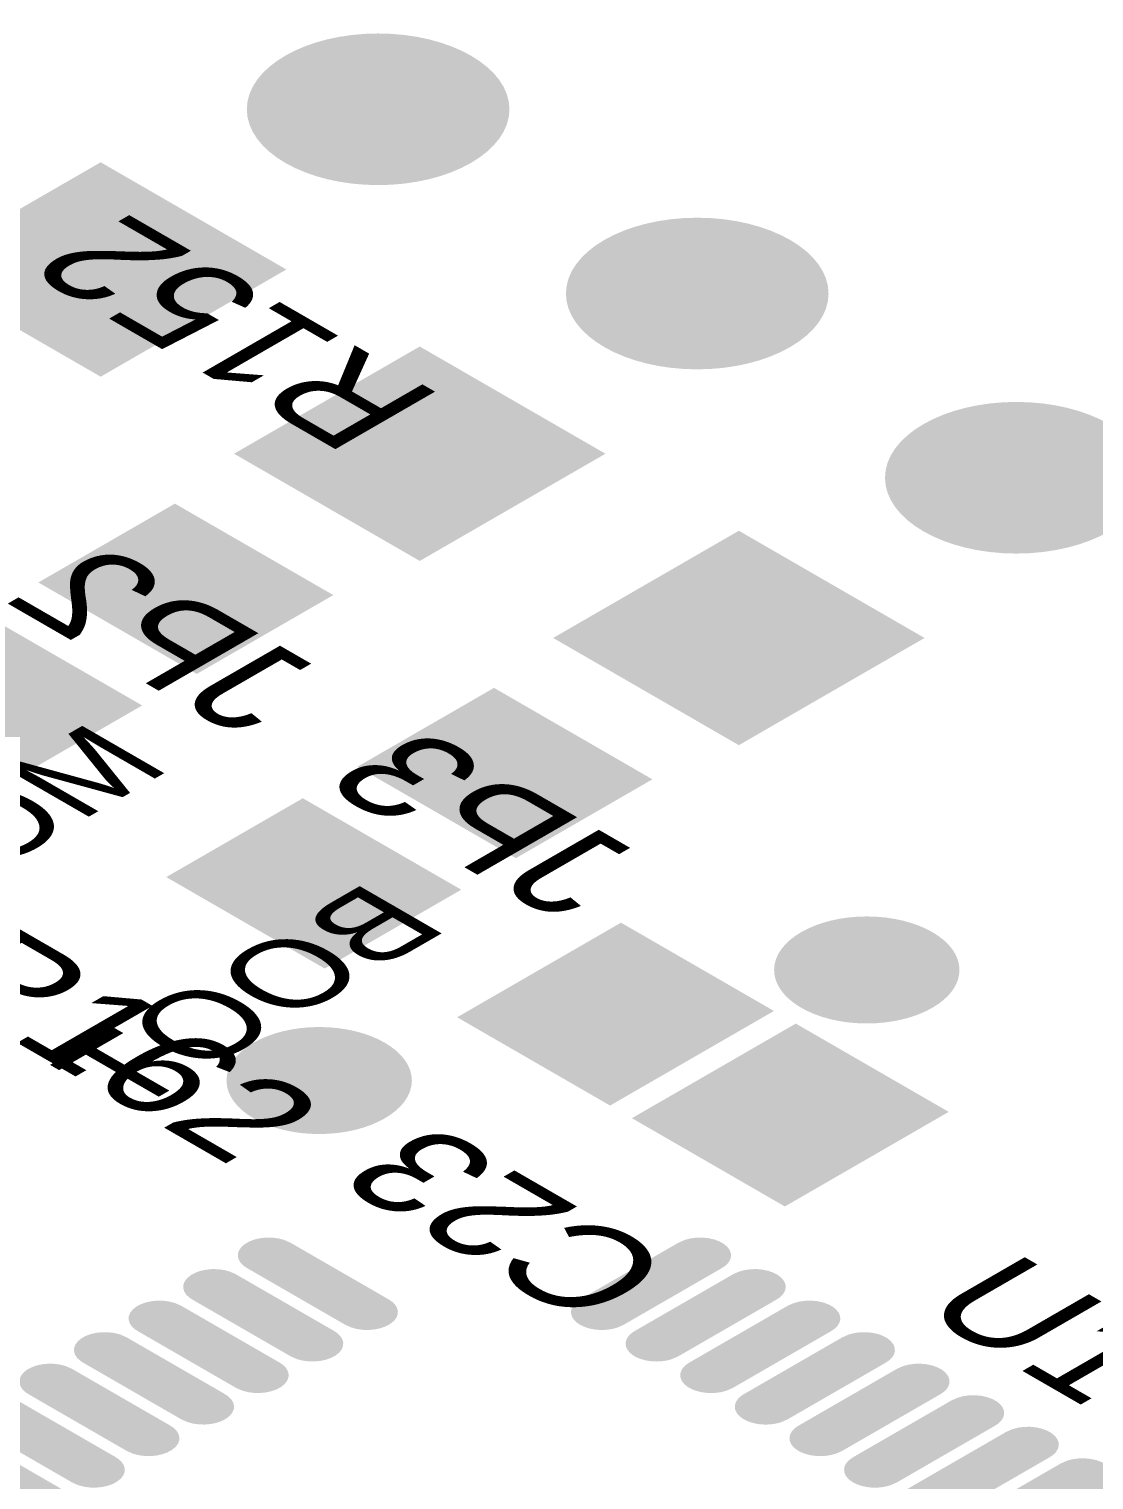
# Model space of a CAD drawing. Header units: millimetres. Extents: x -6 to 177, y -65 to 42.
# Drawn here: x 42.48 to 49.38, y -14.83 to -5.44 of the extents above; entities that cross this region are included whole.
import ezdxf

# ---------------------------------------------------------------- set-up
doc = ezdxf.new("R2010")
doc.units = ezdxf.units.MM
for name, color, linetype, true_color in [('Bottom Layer- Bottom', 7, 'Continuous', 0xffffff), ('Bottom Overlay- Bot Silk', 7, 'Continuous', 0xffffff), ('Bottom Solder- Bot Mask', 7, 'Continuous', 0xffffff), ('Multi-Layer', 7, 'Continuous', 0xffffff), ('Pad Holes', 7, 'Continuous', 0xffffff), ('Top Layer- Top', 7, 'Continuous', 0xffffff), ('Top Overlay- Top Silk', 7, 'Continuous', 0xffffff), ('Top Paste- Top Paste', 7, 'Continuous', 0xffffff), ('Top Solder- Top Mask', 7, 'Continuous', 0xffffff), ('Via Holes', 7, 'Continuous', 0xffffff)]:
    doc.layers.add(name, color=color, linetype=linetype, true_color=true_color)
doc.styles.add('Arial', font='')
doc.styles.get('Arial').set_extended_font_data('Arial')

# ---------------------------------------------------------------- blocks, each defined once
blk = doc.blocks.new('RES_0805_2012_302')
at = {"layer": 'Top Layer- Top', "linetype": 'Continuous', "lineweight": 18}
for points in [[(43.5694, -9.5761), (42.6148, -9.0249), (43.428, -8.5555), (44.3826, -9.1066)], [(42.332, -10.2905), (41.3774, -9.7394), (42.1906, -9.2699), (43.1452, -9.821)]]:
    blk.add_hatch(color=7, dxfattribs=at).paths.add_polyline_path(points, flags=0)
at = {"layer": 'Top Paste- Top Paste', "linetype": 'Continuous', "lineweight": 18}
for points in [[(43.5694, -9.5761), (42.6148, -9.0249), (43.428, -8.5555), (44.3826, -9.1066)], [(42.332, -10.2905), (41.3774, -9.7394), (42.1906, -9.2699), (43.1452, -9.821)]]:
    blk.add_hatch(color=7, dxfattribs=at).paths.add_polyline_path(points, flags=0)
at = {"layer": 'Top Solder- Top Mask', "linetype": 'Continuous', "lineweight": 18}
for points in [[(43.5694, -9.6169), (42.5441, -9.0249), (43.428, -8.5146), (44.4533, -9.1066)], [(42.332, -10.3313), (41.3067, -9.7394), (42.1906, -9.2291), (43.2159, -9.821)]]:
    blk.add_hatch(color=7, dxfattribs=at).paths.add_polyline_path(points, flags=0)
blk = doc.blocks.new('CAP_0805_2012_333')
at = {"layer": 'Top Layer- Top', "linetype": 'Continuous', "lineweight": 18}
for points in [[(47.2347, -11.7984), (46.2448, -12.3699), (45.3255, -11.8392), (46.3155, -11.2677)], [(48.3661, -12.4516), (47.3762, -13.0231), (46.4569, -12.4924), (47.4469, -11.9209)]]:
    blk.add_hatch(color=7, dxfattribs=at).paths.add_polyline_path(points, flags=0)
at = {"layer": 'Top Paste- Top Paste', "linetype": 'Continuous', "lineweight": 18}
for points in [[(47.2347, -11.7984), (46.2448, -12.3699), (45.3255, -11.8392), (46.3155, -11.2677)], [(48.3661, -12.4516), (47.3762, -13.0231), (46.4569, -12.4924), (47.4469, -11.9209)]]:
    blk.add_hatch(color=7, dxfattribs=at).paths.add_polyline_path(points, flags=0)
at = {"layer": 'Top Solder- Top Mask', "linetype": 'Continuous', "lineweight": 18}
for points in [[(47.3054, -11.7984), (46.2448, -12.4107), (45.2548, -11.8392), (46.3155, -11.2268)], [(48.4368, -12.4516), (47.3762, -13.0639), (46.3862, -12.4924), (47.4469, -11.88)]]:
    blk.add_hatch(color=7, dxfattribs=at).paths.add_polyline_path(points, flags=0)
blk = doc.blocks.new('PLD_2_B_304')
at = {"layer": 'Bottom Layer- Bottom', "linetype": 'Continuous', "lineweight": 18}
h = blk.add_hatch(color=7, dxfattribs=at)
edge = h.paths.add_edge_path(flags=0)
edge.add_ellipse((46.8089, -7.1547), major_axis=(-0.8, 0), ratio=0.57735, start_angle=0, end_angle=360)
blk.add_hatch(color=7, dxfattribs=at).paths.add_polyline_path([(46.1442, -8.1916), (45.0128, -8.8448), (43.8815, -8.1916), (45.0128, -7.5384)], flags=0)
at = {"layer": 'Bottom Solder- Bot Mask', "linetype": 'Continuous', "lineweight": 18}
h = blk.add_hatch(color=7, dxfattribs=at)
edge = h.paths.add_edge_path(flags=0)
edge.add_ellipse((46.8089, -7.1547), major_axis=(-0.85, 0), ratio=0.57735, start_angle=0, end_angle=360)
blk.add_hatch(color=7, dxfattribs=at).paths.add_polyline_path([(46.2149, -8.1916), (45.0128, -8.8856), (43.8107, -8.1916), (45.0128, -7.4976)], flags=0)
at = {"layer": 'Multi-Layer', "linetype": 'Continuous', "lineweight": 18}
h = blk.add_hatch(color=9, dxfattribs=at)
edge = h.paths.add_edge_path(flags=0)
edge.add_ellipse((46.8089, -7.1547), major_axis=(-0.8, 0), ratio=0.57735, start_angle=0, end_angle=360)
blk.add_hatch(color=9, dxfattribs=at).paths.add_polyline_path([(46.1442, -8.1916), (45.0128, -8.8448), (43.8815, -8.1916), (45.0128, -7.5384)], flags=0)
at = {"layer": 'Pad Holes', "linetype": 'Continuous', "lineweight": 18}
h = blk.add_hatch(color=7, dxfattribs=at)
edge = h.paths.add_edge_path(flags=0)
edge.add_ellipse((46.8089, -7.1547), major_axis=(-0.5, 0), ratio=0.57735, start_angle=0, end_angle=360)
h = blk.add_hatch(color=7, dxfattribs=at)
edge = h.paths.add_edge_path(flags=0)
edge.add_ellipse((45.0128, -8.1916), major_axis=(-0.5, 0), ratio=0.57735, start_angle=0, end_angle=360)
at = {"layer": 'Top Layer- Top', "linetype": 'Continuous', "lineweight": 18}
h = blk.add_hatch(color=7, dxfattribs=at)
edge = h.paths.add_edge_path(flags=0)
edge.add_ellipse((46.8089, -7.1547), major_axis=(-0.8, 0), ratio=0.57735, start_angle=0, end_angle=360)
blk.add_hatch(color=7, dxfattribs=at).paths.add_polyline_path([(46.1442, -8.1916), (45.0128, -8.8448), (43.8815, -8.1916), (45.0128, -7.5384)], flags=0)
at = {"layer": 'Top Solder- Top Mask', "linetype": 'Continuous', "lineweight": 18}
h = blk.add_hatch(color=7, dxfattribs=at)
edge = h.paths.add_edge_path(flags=0)
edge.add_ellipse((46.8089, -7.1547), major_axis=(-0.85, 0), ratio=0.57735, start_angle=0, end_angle=360)
blk.add_hatch(color=7, dxfattribs=at).paths.add_polyline_path([(46.2149, -8.1916), (45.0128, -8.8856), (43.8107, -8.1916), (45.0128, -7.4976)], flags=0)
blk = doc.blocks.new('PLD_2_B_303')
at = {"layer": 'Bottom Layer- Bottom', "linetype": 'Continuous', "lineweight": 18}
h = blk.add_hatch(color=7, dxfattribs=at)
edge = h.paths.add_edge_path(flags=0)
edge.add_ellipse((44.7434, -5.9622), major_axis=(-0.8, 0), ratio=0.57735, start_angle=0, end_angle=360)
blk.add_hatch(color=7, dxfattribs=at).paths.add_polyline_path([(44.0787, -6.9991), (42.9474, -7.6523), (41.816, -6.9991), (42.9474, -6.3459)], flags=0)
at = {"layer": 'Bottom Solder- Bot Mask', "linetype": 'Continuous', "lineweight": 18}
h = blk.add_hatch(color=7, dxfattribs=at)
edge = h.paths.add_edge_path(flags=0)
edge.add_ellipse((44.7434, -5.9622), major_axis=(-0.85, 0), ratio=0.57735, start_angle=0, end_angle=360)
blk.add_hatch(color=7, dxfattribs=at).paths.add_polyline_path([(44.1494, -6.9991), (42.9474, -7.6931), (41.7453, -6.9991), (42.9474, -6.3051)], flags=0)
at = {"layer": 'Multi-Layer', "linetype": 'Continuous', "lineweight": 18}
h = blk.add_hatch(color=9, dxfattribs=at)
edge = h.paths.add_edge_path(flags=0)
edge.add_ellipse((44.7434, -5.9622), major_axis=(-0.8, 0), ratio=0.57735, start_angle=0, end_angle=360)
blk.add_hatch(color=9, dxfattribs=at).paths.add_polyline_path([(44.0787, -6.9991), (42.9474, -7.6523), (41.816, -6.9991), (42.9474, -6.3459)], flags=0)
at = {"layer": 'Pad Holes', "linetype": 'Continuous', "lineweight": 18}
h = blk.add_hatch(color=7, dxfattribs=at)
edge = h.paths.add_edge_path(flags=0)
edge.add_ellipse((44.7434, -5.9622), major_axis=(-0.5, 0), ratio=0.57735, start_angle=0, end_angle=360)
h = blk.add_hatch(color=7, dxfattribs=at)
edge = h.paths.add_edge_path(flags=0)
edge.add_ellipse((42.9474, -6.9991), major_axis=(-0.5, 0), ratio=0.57735, start_angle=0, end_angle=360)
at = {"layer": 'Top Layer- Top', "linetype": 'Continuous', "lineweight": 18}
h = blk.add_hatch(color=7, dxfattribs=at)
edge = h.paths.add_edge_path(flags=0)
edge.add_ellipse((44.7434, -5.9622), major_axis=(-0.8, 0), ratio=0.57735, start_angle=0, end_angle=360)
blk.add_hatch(color=7, dxfattribs=at).paths.add_polyline_path([(44.0787, -6.9991), (42.9474, -7.6523), (41.816, -6.9991), (42.9474, -6.3459)], flags=0)
at = {"layer": 'Top Solder- Top Mask', "linetype": 'Continuous', "lineweight": 18}
h = blk.add_hatch(color=7, dxfattribs=at)
edge = h.paths.add_edge_path(flags=0)
edge.add_ellipse((44.7434, -5.9622), major_axis=(-0.85, 0), ratio=0.57735, start_angle=0, end_angle=360)
blk.add_hatch(color=7, dxfattribs=at).paths.add_polyline_path([(44.1494, -6.9991), (42.9474, -7.6931), (41.7453, -6.9991), (42.9474, -6.3051)], flags=0)
blk = doc.blocks.new('PLD_2_B_178')
at = {"layer": 'Bottom Layer- Bottom', "linetype": 'Continuous', "lineweight": 18}
h = blk.add_hatch(color=7, dxfattribs=at)
edge = h.paths.add_edge_path(flags=0)
edge.add_ellipse((48.8743, -8.3471), major_axis=(-0.8, 0), ratio=0.57735, start_angle=0, end_angle=360)
blk.add_hatch(color=7, dxfattribs=at).paths.add_polyline_path([(48.2097, -9.3841), (47.0783, -10.0373), (45.9469, -9.3841), (47.0783, -8.7309)], flags=0)
at = {"layer": 'Bottom Solder- Bot Mask', "linetype": 'Continuous', "lineweight": 18}
h = blk.add_hatch(color=7, dxfattribs=at)
edge = h.paths.add_edge_path(flags=0)
edge.add_ellipse((48.8743, -8.3471), major_axis=(-0.85, 0), ratio=0.57735, start_angle=0, end_angle=360)
blk.add_hatch(color=7, dxfattribs=at).paths.add_polyline_path([(48.2804, -9.3841), (47.0783, -10.0781), (45.8762, -9.3841), (47.0783, -8.6901)], flags=0)
at = {"layer": 'Multi-Layer', "linetype": 'Continuous', "lineweight": 18}
h = blk.add_hatch(color=9, dxfattribs=at)
edge = h.paths.add_edge_path(flags=0)
edge.add_ellipse((48.8743, -8.3471), major_axis=(-0.8, 0), ratio=0.57735, start_angle=0, end_angle=360)
blk.add_hatch(color=9, dxfattribs=at).paths.add_polyline_path([(48.2097, -9.3841), (47.0783, -10.0373), (45.9469, -9.3841), (47.0783, -8.7309)], flags=0)
at = {"layer": 'Pad Holes', "linetype": 'Continuous', "lineweight": 18}
h = blk.add_hatch(color=7, dxfattribs=at)
edge = h.paths.add_edge_path(flags=0)
edge.add_ellipse((48.8743, -8.3471), major_axis=(-0.5, 0), ratio=0.57735, start_angle=0, end_angle=360)
h = blk.add_hatch(color=7, dxfattribs=at)
edge = h.paths.add_edge_path(flags=0)
edge.add_ellipse((47.0783, -9.3841), major_axis=(-0.5, 0), ratio=0.57735, start_angle=0, end_angle=360)
at = {"layer": 'Top Layer- Top', "linetype": 'Continuous', "lineweight": 18}
h = blk.add_hatch(color=7, dxfattribs=at)
edge = h.paths.add_edge_path(flags=0)
edge.add_ellipse((48.8743, -8.3471), major_axis=(-0.8, 0), ratio=0.57735, start_angle=0, end_angle=360)
blk.add_hatch(color=7, dxfattribs=at).paths.add_polyline_path([(48.2097, -9.3841), (47.0783, -10.0373), (45.9469, -9.3841), (47.0783, -8.7309)], flags=0)
at = {"layer": 'Top Solder- Top Mask', "linetype": 'Continuous', "lineweight": 18}
h = blk.add_hatch(color=7, dxfattribs=at)
edge = h.paths.add_edge_path(flags=0)
edge.add_ellipse((48.8743, -8.3471), major_axis=(-0.85, 0), ratio=0.57735, start_angle=0, end_angle=360)
blk.add_hatch(color=7, dxfattribs=at).paths.add_polyline_path([(48.2804, -9.3841), (47.0783, -10.0781), (45.8762, -9.3841), (47.0783, -8.6901)], flags=0)
blk = doc.blocks.new('RES_0805_2012_175')
at = {"layer": 'Top Layer- Top', "linetype": 'Continuous', "lineweight": 18}
for points in [[(45.6349, -10.7686), (44.6803, -10.2174), (45.4935, -9.748), (46.4481, -10.2991)], [(44.3975, -11.483), (43.4429, -10.9319), (44.256, -10.4624), (45.2106, -11.0135)]]:
    blk.add_hatch(color=7, dxfattribs=at).paths.add_polyline_path(points, flags=0)
at = {"layer": 'Top Paste- Top Paste', "linetype": 'Continuous', "lineweight": 18}
for points in [[(45.6349, -10.7686), (44.6803, -10.2174), (45.4935, -9.748), (46.4481, -10.2991)], [(44.3975, -11.483), (43.4429, -10.9319), (44.256, -10.4624), (45.2106, -11.0135)]]:
    blk.add_hatch(color=7, dxfattribs=at).paths.add_polyline_path(points, flags=0)
at = {"layer": 'Top Solder- Top Mask', "linetype": 'Continuous', "lineweight": 18}
for points in [[(45.6349, -10.8094), (44.6096, -10.2174), (45.4935, -9.7071), (46.5188, -10.2991)], [(44.3975, -11.5238), (43.3722, -10.9319), (44.256, -10.4216), (45.2814, -11.0135)]]:
    blk.add_hatch(color=7, dxfattribs=at).paths.add_polyline_path(points, flags=0)
blk = doc.blocks.new('LQFP_48_174')
at = {"layer": 'Top Layer- Top', "linetype": 'Continuous', "lineweight": 18}
h = blk.add_hatch(color=7, dxfattribs=at)
edge = h.paths.add_edge_path(flags=0)
edge.add_ellipse((44.0351, -13.3803), major_axis=(-0.15, 0), ratio=0.57735, start_angle=225, end_angle=405)
edge.add_line((43.929, -13.4416), (44.5654, -13.809))
edge.add_ellipse((44.6715, -13.7478), major_axis=(-0.15, 0), ratio=0.57735, start_angle=45, end_angle=225)
edge.add_line((44.7775, -13.6865), (44.1411, -13.3191))
h = blk.add_hatch(color=7, dxfattribs=at)
edge = h.paths.add_edge_path(flags=0)
edge.add_ellipse((46.8281, -13.3803), major_axis=(-0.15, 0), ratio=0.57735, start_angle=135, end_angle=315)
edge.add_line((46.7221, -13.3191), (46.0857, -13.6865))
edge.add_ellipse((46.1918, -13.7478), major_axis=(-0.15, 0), ratio=0.57735, start_angle=315, end_angle=495)
edge.add_line((46.2978, -13.809), (46.9342, -13.4416))
h = blk.add_hatch(color=7, dxfattribs=at)
edge = h.paths.add_edge_path(flags=0)
edge.add_ellipse((43.6815, -13.5845), major_axis=(-0.15, 0), ratio=0.57735, start_angle=225, end_angle=405)
edge.add_line((43.5755, -13.6457), (44.2119, -14.0131))
edge.add_ellipse((44.3179, -13.9519), major_axis=(-0.15, 0), ratio=0.57735, start_angle=45, end_angle=225)
edge.add_line((44.424, -13.8906), (43.7876, -13.5232))
h = blk.add_hatch(color=7, dxfattribs=at)
edge = h.paths.add_edge_path(flags=0)
edge.add_ellipse((47.1817, -13.5845), major_axis=(-0.15, 0), ratio=0.57735, start_angle=135, end_angle=315)
edge.add_line((47.0756, -13.5232), (46.4392, -13.8906))
edge.add_ellipse((46.5453, -13.9519), major_axis=(-0.15, 0), ratio=0.57735, start_angle=315, end_angle=495)
edge.add_line((46.6514, -14.0131), (47.2878, -13.6457))
h = blk.add_hatch(color=7, dxfattribs=at)
edge = h.paths.add_edge_path(flags=0)
edge.add_ellipse((43.328, -13.7886), major_axis=(-0.15, 0), ratio=0.57735, start_angle=225, end_angle=405)
edge.add_line((43.2219, -13.8498), (43.8583, -14.2172))
edge.add_ellipse((43.9644, -14.156), major_axis=(-0.15, 0), ratio=0.57735, start_angle=45, end_angle=225)
edge.add_line((44.0704, -14.0948), (43.434, -13.7274))
h = blk.add_hatch(color=7, dxfattribs=at)
edge = h.paths.add_edge_path(flags=0)
edge.add_ellipse((47.5353, -13.7886), major_axis=(-0.15, 0), ratio=0.57735, start_angle=135, end_angle=315)
edge.add_line((47.4292, -13.7274), (46.7928, -14.0948))
edge.add_ellipse((46.8989, -14.156), major_axis=(-0.15, 0), ratio=0.57735, start_angle=315, end_angle=495)
edge.add_line((47.0049, -14.2172), (47.6413, -13.8498))
h = blk.add_hatch(color=7, dxfattribs=at)
edge = h.paths.add_edge_path(flags=0)
edge.add_ellipse((42.9744, -13.9927), major_axis=(-0.15, 0), ratio=0.57735, start_angle=225, end_angle=405)
edge.add_line((42.8683, -14.0539), (43.5047, -14.4214))
edge.add_ellipse((43.6108, -14.3601), major_axis=(-0.15, 0), ratio=0.57735, start_angle=45, end_angle=225)
edge.add_line((43.7169, -14.2989), (43.0805, -13.9315))
h = blk.add_hatch(color=7, dxfattribs=at)
edge = h.paths.add_edge_path(flags=0)
edge.add_ellipse((47.8888, -13.9927), major_axis=(-0.15, 0), ratio=0.57735, start_angle=135, end_angle=315)
edge.add_line((47.7827, -13.9315), (47.1463, -14.2989))
edge.add_ellipse((47.2524, -14.3601), major_axis=(-0.15, 0), ratio=0.57735, start_angle=315, end_angle=495)
edge.add_line((47.3585, -14.4214), (47.9949, -14.0539))
h = blk.add_hatch(color=7, dxfattribs=at)
edge = h.paths.add_edge_path(flags=0)
edge.add_ellipse((42.6209, -14.1968), major_axis=(-0.15, 0), ratio=0.57735, start_angle=225, end_angle=405)
edge.add_line((42.5148, -14.2581), (43.1512, -14.6255))
edge.add_ellipse((43.2573, -14.5643), major_axis=(-0.15, 0), ratio=0.57735, start_angle=45, end_angle=225)
edge.add_line((43.3633, -14.503), (42.7269, -14.1356))
h = blk.add_hatch(color=7, dxfattribs=at)
edge = h.paths.add_edge_path(flags=0)
edge.add_ellipse((48.2424, -14.1968), major_axis=(-0.15, 0), ratio=0.57735, start_angle=135, end_angle=315)
edge.add_line((48.1363, -14.1356), (47.4999, -14.503))
edge.add_ellipse((47.606, -14.5643), major_axis=(-0.15, 0), ratio=0.57735, start_angle=315, end_angle=495)
edge.add_line((47.712, -14.6255), (48.3484, -14.2581))
h = blk.add_hatch(color=7, dxfattribs=at)
edge = h.paths.add_edge_path(flags=0)
edge.add_ellipse((42.2673, -14.401), major_axis=(-0.15, 0), ratio=0.57735, start_angle=225, end_angle=405)
edge.add_line((42.1612, -14.4622), (42.7976, -14.8296))
edge.add_ellipse((42.9037, -14.7684), major_axis=(-0.15, 0), ratio=0.57735, start_angle=45, end_angle=225)
edge.add_line((43.0098, -14.7071), (42.3734, -14.3397))
h = blk.add_hatch(color=7, dxfattribs=at)
edge = h.paths.add_edge_path(flags=0)
edge.add_ellipse((48.5959, -14.401), major_axis=(-0.15, 0), ratio=0.57735, start_angle=135, end_angle=315)
edge.add_line((48.4898, -14.3397), (47.8535, -14.7071))
edge.add_ellipse((47.9595, -14.7684), major_axis=(-0.15, 0), ratio=0.57735, start_angle=315, end_angle=495)
edge.add_line((48.0656, -14.8296), (48.702, -14.4622))
h = blk.add_hatch(color=7, dxfattribs=at)
edge = h.paths.add_edge_path(flags=0)
edge.add_ellipse((41.9138, -14.6051), major_axis=(-0.15, 0), ratio=0.57735, start_angle=225, end_angle=405)
edge.add_line((41.8077, -14.6663), (42.4441, -15.0337))
edge.add_ellipse((42.5502, -14.9725), major_axis=(-0.15, 0), ratio=0.57735, start_angle=45, end_angle=225)
edge.add_line((42.6562, -14.9113), (42.0198, -14.5438))
h = blk.add_hatch(color=7, dxfattribs=at)
edge = h.paths.add_edge_path(flags=0)
edge.add_ellipse((48.9495, -14.6051), major_axis=(-0.15, 0), ratio=0.57735, start_angle=135, end_angle=315)
edge.add_line((48.8434, -14.5438), (48.207, -14.9113))
edge.add_ellipse((48.3131, -14.9725), major_axis=(-0.15, 0), ratio=0.57735, start_angle=315, end_angle=495)
edge.add_line((48.4191, -15.0337), (49.0555, -14.6663))
h = blk.add_hatch(color=7, dxfattribs=at)
edge = h.paths.add_edge_path(flags=0)
edge.add_ellipse((49.303, -14.8092), major_axis=(-0.15, 0), ratio=0.57735, start_angle=135, end_angle=315)
edge.add_line((49.197, -14.748), (48.5606, -15.1154))
edge.add_ellipse((48.6666, -15.1766), major_axis=(-0.15, 0), ratio=0.57735, start_angle=315, end_angle=495)
edge.add_line((48.7727, -15.2379), (49.4091, -14.8704))
at = {"layer": 'Top Paste- Top Paste', "linetype": 'Continuous', "lineweight": 18}
h = blk.add_hatch(color=7, dxfattribs=at)
edge = h.paths.add_edge_path(flags=0)
edge.add_ellipse((44.0351, -13.3803), major_axis=(-0.15, 0), ratio=0.57735, start_angle=225, end_angle=405)
edge.add_line((43.929, -13.4416), (44.5654, -13.809))
edge.add_ellipse((44.6715, -13.7478), major_axis=(-0.15, 0), ratio=0.57735, start_angle=45, end_angle=225)
edge.add_line((44.7775, -13.6865), (44.1411, -13.3191))
h = blk.add_hatch(color=7, dxfattribs=at)
edge = h.paths.add_edge_path(flags=0)
edge.add_ellipse((46.8281, -13.3803), major_axis=(-0.15, 0), ratio=0.57735, start_angle=135, end_angle=315)
edge.add_line((46.7221, -13.3191), (46.0857, -13.6865))
edge.add_ellipse((46.1918, -13.7478), major_axis=(-0.15, 0), ratio=0.57735, start_angle=315, end_angle=495)
edge.add_line((46.2978, -13.809), (46.9342, -13.4416))
h = blk.add_hatch(color=7, dxfattribs=at)
edge = h.paths.add_edge_path(flags=0)
edge.add_ellipse((43.6815, -13.5845), major_axis=(-0.15, 0), ratio=0.57735, start_angle=225, end_angle=405)
edge.add_line((43.5755, -13.6457), (44.2119, -14.0131))
edge.add_ellipse((44.3179, -13.9519), major_axis=(-0.15, 0), ratio=0.57735, start_angle=45, end_angle=225)
edge.add_line((44.424, -13.8906), (43.7876, -13.5232))
h = blk.add_hatch(color=7, dxfattribs=at)
edge = h.paths.add_edge_path(flags=0)
edge.add_ellipse((47.1817, -13.5845), major_axis=(-0.15, 0), ratio=0.57735, start_angle=135, end_angle=315)
edge.add_line((47.0756, -13.5232), (46.4392, -13.8906))
edge.add_ellipse((46.5453, -13.9519), major_axis=(-0.15, 0), ratio=0.57735, start_angle=315, end_angle=495)
edge.add_line((46.6514, -14.0131), (47.2878, -13.6457))
h = blk.add_hatch(color=7, dxfattribs=at)
edge = h.paths.add_edge_path(flags=0)
edge.add_ellipse((43.328, -13.7886), major_axis=(-0.15, 0), ratio=0.57735, start_angle=225, end_angle=405)
edge.add_line((43.2219, -13.8498), (43.8583, -14.2172))
edge.add_ellipse((43.9644, -14.156), major_axis=(-0.15, 0), ratio=0.57735, start_angle=45, end_angle=225)
edge.add_line((44.0704, -14.0948), (43.434, -13.7274))
h = blk.add_hatch(color=7, dxfattribs=at)
edge = h.paths.add_edge_path(flags=0)
edge.add_ellipse((47.5353, -13.7886), major_axis=(-0.15, 0), ratio=0.57735, start_angle=135, end_angle=315)
edge.add_line((47.4292, -13.7274), (46.7928, -14.0948))
edge.add_ellipse((46.8989, -14.156), major_axis=(-0.15, 0), ratio=0.57735, start_angle=315, end_angle=495)
edge.add_line((47.0049, -14.2172), (47.6413, -13.8498))
h = blk.add_hatch(color=7, dxfattribs=at)
edge = h.paths.add_edge_path(flags=0)
edge.add_ellipse((42.9744, -13.9927), major_axis=(-0.15, 0), ratio=0.57735, start_angle=225, end_angle=405)
edge.add_line((42.8683, -14.0539), (43.5047, -14.4214))
edge.add_ellipse((43.6108, -14.3601), major_axis=(-0.15, 0), ratio=0.57735, start_angle=45, end_angle=225)
edge.add_line((43.7169, -14.2989), (43.0805, -13.9315))
h = blk.add_hatch(color=7, dxfattribs=at)
edge = h.paths.add_edge_path(flags=0)
edge.add_ellipse((47.8888, -13.9927), major_axis=(-0.15, 0), ratio=0.57735, start_angle=135, end_angle=315)
edge.add_line((47.7827, -13.9315), (47.1463, -14.2989))
edge.add_ellipse((47.2524, -14.3601), major_axis=(-0.15, 0), ratio=0.57735, start_angle=315, end_angle=495)
edge.add_line((47.3585, -14.4214), (47.9949, -14.0539))
h = blk.add_hatch(color=7, dxfattribs=at)
edge = h.paths.add_edge_path(flags=0)
edge.add_ellipse((42.6209, -14.1968), major_axis=(-0.15, 0), ratio=0.57735, start_angle=225, end_angle=405)
edge.add_line((42.5148, -14.2581), (43.1512, -14.6255))
edge.add_ellipse((43.2573, -14.5643), major_axis=(-0.15, 0), ratio=0.57735, start_angle=45, end_angle=225)
edge.add_line((43.3633, -14.503), (42.7269, -14.1356))
h = blk.add_hatch(color=7, dxfattribs=at)
edge = h.paths.add_edge_path(flags=0)
edge.add_ellipse((48.2424, -14.1968), major_axis=(-0.15, 0), ratio=0.57735, start_angle=135, end_angle=315)
edge.add_line((48.1363, -14.1356), (47.4999, -14.503))
edge.add_ellipse((47.606, -14.5643), major_axis=(-0.15, 0), ratio=0.57735, start_angle=315, end_angle=495)
edge.add_line((47.712, -14.6255), (48.3484, -14.2581))
h = blk.add_hatch(color=7, dxfattribs=at)
edge = h.paths.add_edge_path(flags=0)
edge.add_ellipse((42.2673, -14.401), major_axis=(-0.15, 0), ratio=0.57735, start_angle=225, end_angle=405)
edge.add_line((42.1612, -14.4622), (42.7976, -14.8296))
edge.add_ellipse((42.9037, -14.7684), major_axis=(-0.15, 0), ratio=0.57735, start_angle=45, end_angle=225)
edge.add_line((43.0098, -14.7071), (42.3734, -14.3397))
h = blk.add_hatch(color=7, dxfattribs=at)
edge = h.paths.add_edge_path(flags=0)
edge.add_ellipse((48.5959, -14.401), major_axis=(-0.15, 0), ratio=0.57735, start_angle=135, end_angle=315)
edge.add_line((48.4898, -14.3397), (47.8535, -14.7071))
edge.add_ellipse((47.9595, -14.7684), major_axis=(-0.15, 0), ratio=0.57735, start_angle=315, end_angle=495)
edge.add_line((48.0656, -14.8296), (48.702, -14.4622))
h = blk.add_hatch(color=7, dxfattribs=at)
edge = h.paths.add_edge_path(flags=0)
edge.add_ellipse((41.9138, -14.6051), major_axis=(-0.15, 0), ratio=0.57735, start_angle=225, end_angle=405)
edge.add_line((41.8077, -14.6663), (42.4441, -15.0337))
edge.add_ellipse((42.5502, -14.9725), major_axis=(-0.15, 0), ratio=0.57735, start_angle=45, end_angle=225)
edge.add_line((42.6562, -14.9113), (42.0198, -14.5438))
h = blk.add_hatch(color=7, dxfattribs=at)
edge = h.paths.add_edge_path(flags=0)
edge.add_ellipse((48.9495, -14.6051), major_axis=(-0.15, 0), ratio=0.57735, start_angle=135, end_angle=315)
edge.add_line((48.8434, -14.5438), (48.207, -14.9113))
edge.add_ellipse((48.3131, -14.9725), major_axis=(-0.15, 0), ratio=0.57735, start_angle=315, end_angle=495)
edge.add_line((48.4191, -15.0337), (49.0555, -14.6663))
h = blk.add_hatch(color=7, dxfattribs=at)
edge = h.paths.add_edge_path(flags=0)
edge.add_ellipse((49.303, -14.8092), major_axis=(-0.15, 0), ratio=0.57735, start_angle=135, end_angle=315)
edge.add_line((49.197, -14.748), (48.5606, -15.1154))
edge.add_ellipse((48.6666, -15.1766), major_axis=(-0.15, 0), ratio=0.57735, start_angle=315, end_angle=495)
edge.add_line((48.7727, -15.2379), (49.4091, -14.8704))
at = {"layer": 'Top Solder- Top Mask', "linetype": 'Continuous', "lineweight": 18}
h = blk.add_hatch(color=7, dxfattribs=at)
edge = h.paths.add_edge_path(flags=0)
edge.add_ellipse((44.0351, -13.3803), major_axis=(-0.2, 0), ratio=0.57735, start_angle=225, end_angle=405)
edge.add_line((43.8937, -13.462), (44.5301, -13.8294))
edge.add_ellipse((44.6715, -13.7478), major_axis=(-0.2, 0), ratio=0.57735, start_angle=45, end_angle=225)
edge.add_line((44.8129, -13.6661), (44.1765, -13.2987))
h = blk.add_hatch(color=7, dxfattribs=at)
edge = h.paths.add_edge_path(flags=0)
edge.add_ellipse((46.8281, -13.3803), major_axis=(-0.2, 0), ratio=0.57735, start_angle=135, end_angle=315)
edge.add_line((46.6867, -13.2987), (46.0503, -13.6661))
edge.add_ellipse((46.1918, -13.7478), major_axis=(-0.2, 0), ratio=0.57735, start_angle=315, end_angle=495)
edge.add_line((46.3332, -13.8294), (46.9696, -13.462))
h = blk.add_hatch(color=7, dxfattribs=at)
edge = h.paths.add_edge_path(flags=0)
edge.add_ellipse((43.6815, -13.5845), major_axis=(-0.2, 0), ratio=0.57735, start_angle=225, end_angle=405)
edge.add_line((43.5401, -13.6661), (44.1765, -14.0335))
edge.add_ellipse((44.3179, -13.9519), major_axis=(-0.2, 0), ratio=0.57735, start_angle=45, end_angle=225)
edge.add_line((44.4593, -13.8702), (43.8229, -13.5028))
h = blk.add_hatch(color=7, dxfattribs=at)
edge = h.paths.add_edge_path(flags=0)
edge.add_ellipse((47.1817, -13.5845), major_axis=(-0.2, 0), ratio=0.57735, start_angle=135, end_angle=315)
edge.add_line((47.0403, -13.5028), (46.4039, -13.8702))
edge.add_ellipse((46.5453, -13.9519), major_axis=(-0.2, 0), ratio=0.57735, start_angle=315, end_angle=495)
edge.add_line((46.6867, -14.0335), (47.3231, -13.6661))
h = blk.add_hatch(color=7, dxfattribs=at)
edge = h.paths.add_edge_path(flags=0)
edge.add_ellipse((43.328, -13.7886), major_axis=(-0.2, 0), ratio=0.57735, start_angle=225, end_angle=405)
edge.add_line((43.1865, -13.8702), (43.8229, -14.2377))
edge.add_ellipse((43.9644, -14.156), major_axis=(-0.2, 0), ratio=0.57735, start_angle=45, end_angle=225)
edge.add_line((44.1058, -14.0744), (43.4694, -13.7069))
h = blk.add_hatch(color=7, dxfattribs=at)
edge = h.paths.add_edge_path(flags=0)
edge.add_ellipse((47.5353, -13.7886), major_axis=(-0.2, 0), ratio=0.57735, start_angle=135, end_angle=315)
edge.add_line((47.3938, -13.7069), (46.7574, -14.0744))
edge.add_ellipse((46.8989, -14.156), major_axis=(-0.2, 0), ratio=0.57735, start_angle=315, end_angle=495)
edge.add_line((47.0403, -14.2377), (47.6767, -13.8702))
h = blk.add_hatch(color=7, dxfattribs=at)
edge = h.paths.add_edge_path(flags=0)
edge.add_ellipse((42.9744, -13.9927), major_axis=(-0.2, 0), ratio=0.57735, start_angle=225, end_angle=405)
edge.add_line((42.833, -14.0744), (43.4694, -14.4418))
edge.add_ellipse((43.6108, -14.3601), major_axis=(-0.2, 0), ratio=0.57735, start_angle=45, end_angle=225)
edge.add_line((43.7522, -14.2785), (43.1158, -13.9111))
h = blk.add_hatch(color=7, dxfattribs=at)
edge = h.paths.add_edge_path(flags=0)
edge.add_ellipse((47.8888, -13.9927), major_axis=(-0.2, 0), ratio=0.57735, start_angle=135, end_angle=315)
edge.add_line((47.7474, -13.9111), (47.111, -14.2785))
edge.add_ellipse((47.2524, -14.3601), major_axis=(-0.2, 0), ratio=0.57735, start_angle=315, end_angle=495)
edge.add_line((47.3938, -14.4418), (48.0302, -14.0744))
h = blk.add_hatch(color=7, dxfattribs=at)
edge = h.paths.add_edge_path(flags=0)
edge.add_ellipse((42.6209, -14.1968), major_axis=(-0.2, 0), ratio=0.57735, start_angle=225, end_angle=405)
edge.add_line((42.4794, -14.2785), (43.1158, -14.6459))
edge.add_ellipse((43.2573, -14.5643), major_axis=(-0.2, 0), ratio=0.57735, start_angle=45, end_angle=225)
edge.add_line((43.3987, -14.4826), (42.7623, -14.1152))
h = blk.add_hatch(color=7, dxfattribs=at)
edge = h.paths.add_edge_path(flags=0)
edge.add_ellipse((48.2424, -14.1968), major_axis=(-0.2, 0), ratio=0.57735, start_angle=135, end_angle=315)
edge.add_line((48.1009, -14.1152), (47.4645, -14.4826))
edge.add_ellipse((47.606, -14.5643), major_axis=(-0.2, 0), ratio=0.57735, start_angle=315, end_angle=495)
edge.add_line((47.7474, -14.6459), (48.3838, -14.2785))
h = blk.add_hatch(color=7, dxfattribs=at)
edge = h.paths.add_edge_path(flags=0)
edge.add_ellipse((42.2673, -14.401), major_axis=(-0.2, 0), ratio=0.57735, start_angle=225, end_angle=405)
edge.add_line((42.1259, -14.4826), (42.7623, -14.85))
edge.add_ellipse((42.9037, -14.7684), major_axis=(-0.2, 0), ratio=0.57735, start_angle=45, end_angle=225)
edge.add_line((43.0451, -14.6867), (42.4087, -14.3193))
h = blk.add_hatch(color=7, dxfattribs=at)
edge = h.paths.add_edge_path(flags=0)
edge.add_ellipse((48.5959, -14.401), major_axis=(-0.2, 0), ratio=0.57735, start_angle=135, end_angle=315)
edge.add_line((48.4545, -14.3193), (47.8181, -14.6867))
edge.add_ellipse((47.9595, -14.7684), major_axis=(-0.2, 0), ratio=0.57735, start_angle=315, end_angle=495)
edge.add_line((48.1009, -14.85), (48.7373, -14.4826))
h = blk.add_hatch(color=7, dxfattribs=at)
edge = h.paths.add_edge_path(flags=0)
edge.add_ellipse((41.9138, -14.6051), major_axis=(-0.2, 0), ratio=0.57735, start_angle=225, end_angle=405)
edge.add_line((41.7723, -14.6867), (42.4087, -15.0542))
edge.add_ellipse((42.5502, -14.9725), major_axis=(-0.2, 0), ratio=0.57735, start_angle=45, end_angle=225)
edge.add_line((42.6916, -14.8909), (42.0552, -14.5234))
h = blk.add_hatch(color=7, dxfattribs=at)
edge = h.paths.add_edge_path(flags=0)
edge.add_ellipse((48.9495, -14.6051), major_axis=(-0.2, 0), ratio=0.57735, start_angle=135, end_angle=315)
edge.add_line((48.808, -14.5234), (48.1717, -14.8909))
edge.add_ellipse((48.3131, -14.9725), major_axis=(-0.2, 0), ratio=0.57735, start_angle=315, end_angle=495)
edge.add_line((48.4545, -15.0542), (49.0909, -14.6867))
h = blk.add_hatch(color=7, dxfattribs=at)
edge = h.paths.add_edge_path(flags=0)
edge.add_ellipse((49.303, -14.8092), major_axis=(-0.2, 0), ratio=0.57735, start_angle=135, end_angle=315)
edge.add_line((49.1616, -14.7276), (48.5252, -15.095))
edge.add_ellipse((48.6666, -15.1766), major_axis=(-0.2, 0), ratio=0.57735, start_angle=315, end_angle=495)
edge.add_line((48.808, -15.2583), (49.4444, -14.8909))

msp = doc.modelspace()

# ---------------------------------------------------------------- hatches: boundary and pattern name
at = {"layer": 'Bottom Layer- Bottom', "linetype": 'Continuous', "lineweight": 18}
h = msp.add_hatch(color=7, dxfattribs=at)
edge = h.paths.add_edge_path(flags=0)
edge.add_ellipse((47.9065, -11.533), major_axis=(-0.55, 0), ratio=0.57735, start_angle=0, end_angle=360)
h = msp.add_hatch(color=7, dxfattribs=at)
edge = h.paths.add_edge_path(flags=0)
edge.add_ellipse((44.3618, -12.2487), major_axis=(-0.55, 0), ratio=0.57735, start_angle=0, end_angle=360)
at = {"layer": 'Bottom Solder- Bot Mask', "linetype": 'Continuous', "lineweight": 18}
h = msp.add_hatch(color=7, dxfattribs=at)
edge = h.paths.add_edge_path(flags=0)
edge.add_ellipse((47.9065, -11.533), major_axis=(-0.6, 0), ratio=0.57735, start_angle=0, end_angle=360)
h = msp.add_hatch(color=7, dxfattribs=at)
edge = h.paths.add_edge_path(flags=0)
edge.add_ellipse((44.3618, -12.2487), major_axis=(-0.6, 0), ratio=0.57735, start_angle=0, end_angle=360)
at = {"layer": 'Top Layer- Top', "linetype": 'Continuous', "lineweight": 18}
h = msp.add_hatch(color=7, dxfattribs=at)
edge = h.paths.add_edge_path(flags=0)
edge.add_ellipse((47.9065, -11.533), major_axis=(-0.55, 0), ratio=0.57735, start_angle=0, end_angle=360)
h = msp.add_hatch(color=7, dxfattribs=at)
edge = h.paths.add_edge_path(flags=0)
edge.add_ellipse((44.3618, -12.2487), major_axis=(-0.55, 0), ratio=0.57735, start_angle=0, end_angle=360)
at = {"layer": 'Top Solder- Top Mask', "linetype": 'Continuous', "lineweight": 18}
h = msp.add_hatch(color=7, dxfattribs=at)
edge = h.paths.add_edge_path(flags=0)
edge.add_ellipse((47.9065, -11.533), major_axis=(-0.6, 0), ratio=0.57735, start_angle=0, end_angle=360)
h = msp.add_hatch(color=7, dxfattribs=at)
edge = h.paths.add_edge_path(flags=0)
edge.add_ellipse((44.3618, -12.2487), major_axis=(-0.6, 0), ratio=0.57735, start_angle=0, end_angle=360)
at = {"layer": 'Via Holes', "linetype": 'Continuous', "lineweight": 18}
h = msp.add_hatch(color=7, dxfattribs=at)
edge = h.paths.add_edge_path(flags=0)
edge.add_ellipse((47.9065, -11.533), major_axis=(-0.3, 0), ratio=0.57735, start_angle=0, end_angle=360)
h = msp.add_hatch(color=7, dxfattribs=at)
edge = h.paths.add_edge_path(flags=0)
edge.add_ellipse((44.3618, -12.2487), major_axis=(-0.3, 0), ratio=0.57735, start_angle=0, end_angle=360)

# ---------------------------------------------------------------- linework, layer by layer
at = {"color": 252, "linetype": 'Continuous', "lineweight": 13}
for points, degree in [([(44.1942, 4.2866), (70.0036, -10.6145)], 1), ([(67.8822, -11.0227), (65.7904, -9.815), (61.6067, -7.3995), (55.3311, -3.7763), (49.0555, -0.1531), (44.8718, 2.2624), (42.78, 3.4701)], 3), ([(44.1942, 3.0619), (70.0036, -11.8392)], 1), ([(67.8822, -12.2475), (65.7904, -11.0397), (61.6067, -8.6242), (55.3311, -5.001), (49.0555, -1.3778), (44.8718, 1.0376), (42.78, 2.2454)], 3), ([(-6.364, 0.8165), (2.9463, -4.5588), (21.5668, -15.3093), (49.4975, -31.4351), (77.4282, -47.5609), (96.0487, -58.3115), (105.3589, -63.6867)], 3), ([(-6.364, -0.4082), (2.9463, -5.7835), (21.5668, -16.5341), (49.4975, -32.6599), (77.4282, -48.7857), (96.0487, -59.5362), (105.3589, -64.9115)], 3)]:
    msp.add_open_spline(points, degree=degree, dxfattribs=at)
at = {"color": 163, "linetype": 'Continuous', "lineweight": 18}
for points, degree in [([(44.1942, 3.0619), (70.0036, -11.8392)], 1), ([(42.78, 2.2454), (44.8718, 1.0376), (49.0555, -1.3778), (55.3311, -5.001), (61.6067, -8.6242), (65.7904, -11.0397), (67.8822, -12.2475)], 3), ([(-6.364, -0.4082), (2.9463, -5.7835), (21.5668, -16.5341), (49.4975, -32.6599), (77.4282, -48.7857), (96.0487, -59.5362), (105.3589, -64.9115)], 3)]:
    msp.add_open_spline(points, degree=degree, dxfattribs=at)

# ---------------------------------------------------------------- block references
for name in ['PLD_2_B_303', 'PLD_2_B_304', 'PLD_2_B_178', 'RES_0805_2012_302', 'RES_0805_2012_175', 'CAP_0805_2012_333', 'LQFP_48_174']:
    msp.add_blockref(name, (0, 0), dxfattribs=at)

# ---------------------------------------------------------------- texts
at = {"layer": 'Bottom Overlay- Bot Silk', "color": 44, "linetype": 'Continuous', "lineweight": 13, "extrusion": (0, -0.816497, -0.57735), "attachment_point": 7, "line_spacing_factor": 1.047437, "style": 'Arial'}
for s, insert, char_height, text_direction in [('\\fArial|b0|i0;\\W0.9943;JP2', (43.8354, -10.0319, 0.1043), 0.912, (-0.707107, 0.408248, -0.57735)), ('\\fArial|b0|i0;\\W0.9844;MODE 2', (43.4259, -10.2291, 0.0858), 0.750001, (-0.707107, -0.408248, 0.57735)), ('\\fArial|b0|i0;\\W0.9990;JP3', (45.9008, -11.2244, 0.1043), 0.912, (-0.707107, 0.408248, -0.57735)), ('\\fArial|b0|i0;\\W0.9916;BOOT', (45.222, -11.266, 0.0858), 0.750001, (-0.707107, -0.408248, 0.57735))]:
    msp.add_mtext(s, dxfattribs=dict(at, insert=insert, char_height=char_height, text_direction=text_direction))
at = {"layer": 'Top Overlay- Top Silk', "color": 2, "linetype": 'Continuous', "lineweight": 13, "extrusion": (0, 0.816497, 0.57735), "char_height": 0.912, "attachment_point": 7, "line_spacing_factor": 1.047437, "style": 'Arial'}
for s, insert, text_direction in [('\\fArial|b0|i0;\\W0.9729;R152', (45.1925, -7.826, -0.1517), (-0.707107, 0.408248, -0.57735)), ('\\fArial|b0|i0;\\W0.9729;R162', (41.698, -11.6056, 0.1601), (0.707107, -0.408248, 0.57735)), ('\\fArial|b0|i0;\\W0.9855;C23', (46.7249, -13.4546, -0.1517), (-0.707107, 0.408248, -0.57735)), ('\\fArial|b0|i0;\\W0.9701;U19', (48.2075, -13.7309, 0.1601), (0.707107, -0.408248, 0.57735))]:
    msp.add_mtext(s, dxfattribs=dict(at, insert=insert, text_direction=text_direction))

doc.saveas('drawing.dxf')
